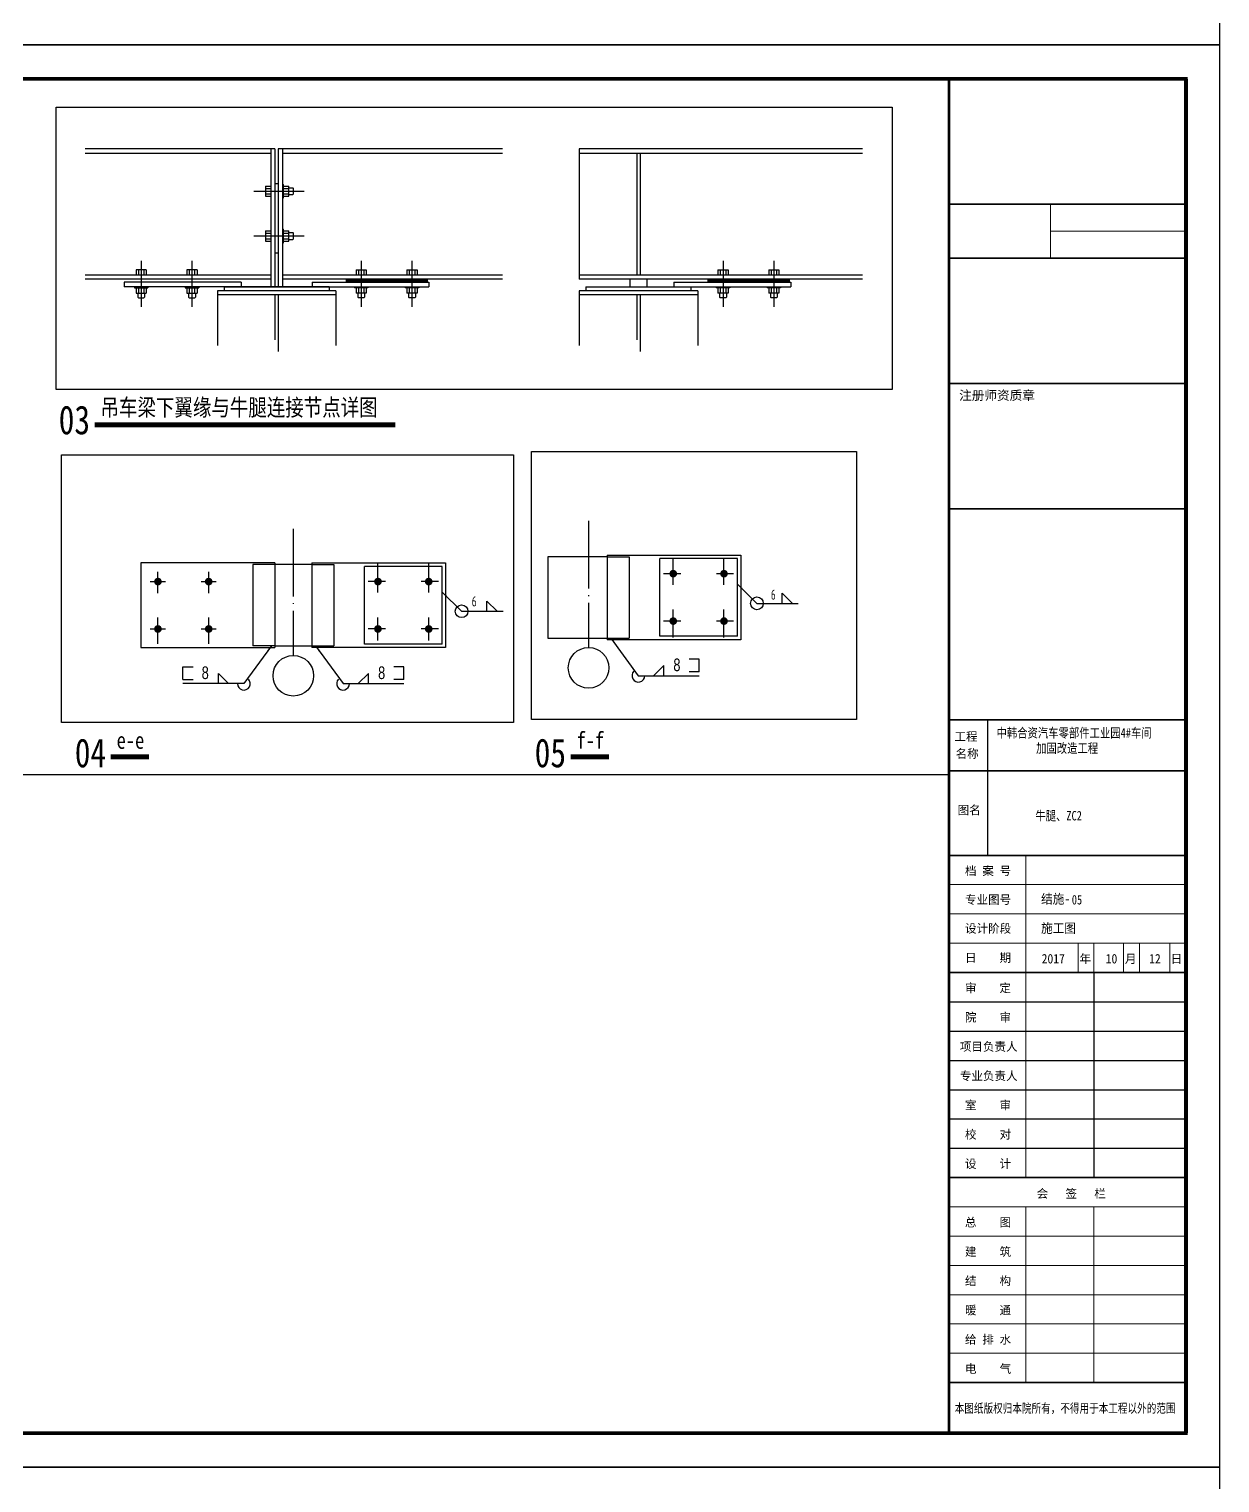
# Model space of a CAD drawing. Extents: x 10220221 to 10320221, y -710711 to -416711.
# Drawn here: x 10285044 to 10320221, y -627181 to -584241 of the extents above; entities that cross this region are included whole.
import ezdxf
from ezdxf.enums import TextEntityAlignment as Align
from ezdxf.lldxf.tags import DXFTag

# ---------------------------------------------------------------- set-up
doc = ezdxf.new("R2010")
doc.units = 0
doc.header["$LTSCALE"] = 1000
doc.header["$MEASUREMENT"] = 0
doc.linetypes.add('DOTE', pattern=[2.42, 2, -0.2, 0.02, -0.2])
doc.layers.get('0').update_dxf_attribs({"color": 2})
for name, color, linetype in [('DIM_SYMB', 3, 'Continuous'), ('PUB_DIM', 3, 'Continuous'), ('PUB_TEXT', 7, 'Continuous'), ('PUB_TITLE', 4, 'Continuous'), ('中文', 2, 'Continuous'), ('填充图案', 7, 'Continuous'), ('尺寸线及数字', 253, 'Continuous'), ('层10102', 7, 'Continuous'), ('板洞', 253, 'Continuous'), ('檩条', 7, 'Continuous'), ('焊缝标注', 253, 'Continuous'), ('轴线__点划线', 253, 'Continuous'), ('轴线__轴线号和轴圈', 3, 'Continuous'), ('附图框', 251, 'Continuous')]:
    doc.layers.add(name, color=color, linetype=linetype)
doc.layers.add('图签', color=130, linetype='Continuous', lineweight=20)
doc.styles.add('BIANHAO', font='SIMHEI.TTF', dxfattribs={"width": 0.8})
doc.styles.get("Standard").update_dxf_attribs({"font": 'sa-rs.shx', "width": 0.8, "bigfont": 'GBCBIG.shx'})
doc.styles.add('TSSD', font='tssdeng.shx', dxfattribs={"width": 0.7, "height": 300, "bigfont": 'tssdchn.shx'})
doc.styles.add('TUMING', font='SimSun.ttf', dxfattribs={"width": 0.8, "height": 500})
doc.styles.add('图签字', font='SimSun.ttf', dxfattribs={"height": 250})
tags = doc.linetypes.add('DASH', pattern=[0.35, 0.25, -0.1]).pattern_tags.tags
tags[6:7] = [DXFTag(74, 4), DXFTag(75, 0), DXFTag(340, '0'), DXFTag(46, 1.0), DXFTag(50, 0.0), DXFTag(44, 0.0), DXFTag(45, 0.0)]
tags[4:5] = [DXFTag(74, 4), DXFTag(75, 0), DXFTag(340, '0'), DXFTag(46, 1.0), DXFTag(50, 0.0), DXFTag(44, 0.0), DXFTag(45, 0.0)]

# ---------------------------------------------------------------- blocks, each defined once
blk = doc.blocks.new('$titleblk$00000195')
at = {"color": 4}
for p, q in [((-58.64, 210.65), (-58.64, 170.65)), ((-27.25, 136.05), (-27.25, 75.5)), ((-70, 127.4), (0, 127.4)), ((-70, 118.75), (0, 118.75)), ((-70, 110.1), (0, 110.1)), ((-70, 101.45), (0, 101.45)), ((-70, 92.8), (0, 92.8)), ((-70, 84.15), (0, 84.15))]:
    blk.add_line(p, q, dxfattribs=at)
at = {"color": 4, "const_width": 0.5}
blk.add_lwpolyline([(0, 310), (-70, 310)], dxfattribs=at)
at = {"layer": '图签', "color": 4}
for p, q in [((-40.03, 363), (-40.03, 347)), ((0, 355), (-40.03, 355)), ((-70, 162), (0, 162)), ((0, 153.35), (-70, 153.35)), ((-70, 144.7), (0, 144.7)), ((-52.32, 144.7), (-4.76, 144.7)), ((-47.32, 136.05), (-47.32, 144.7)), ((-31.92, 144.7), (-31.92, 136.05)), ((-27.25, 144.7), (-27.25, 136.05)), ((-18.46, 144.7), (-18.46, 136.05)), ((-13.8, 144.7), (-13.8, 136.05)), ((-4.76, 144.7), (-4.76, 136.05)), ((-4.76, 144.7), (-4.76, 136.05)), ((-47.32, 75.5), (-47.32, 136.05)), ((-4.76, 136.05), (-30.73, 136.05)), ((-27.25, 136.05), (-27.25, 75.5)), ((-70, 75.5), (0, 75.5)), ((-30.73, 75.5), (-52.32, 75.5)), ((-70, 66.85), (0, 66.85)), ((-47.32, 14.95), (-47.32, 66.85)), ((-47.32, 66.85), (-30.73, 66.85)), ((-27.25, 66.85), (-27.25, 14.95)), ((-27.25, 66.85), (-27.25, 14.95)), ((-70, 58.2), (0, 58.2)), ((-70, 49.55), (0, 49.55)), ((-70, 40.9), (0, 40.9)), ((-70, 32.25), (0, 32.25)), ((-70, 23.6), (0, 23.6)), ((-30.73, 14.95), (-47.32, 14.95))]:
    blk.add_line(p, q, dxfattribs=at)
at = {"layer": '图签'}
blk.add_line((-47.32, 136.05), (-47.32, 170.65), dxfattribs=at)
at = {"layer": '图签', "color": 4, "const_width": 0.8}
blk.add_lwpolyline([(-70, 400), (0, 400), (0, 0), (-70, 0), (-70, 400)], close=True, dxfattribs=at)
at = {"layer": '图签', "color": 4}
for points, const_width in [([(0, 0), (0, 400)], 1.2), ([(0, 363), (-70, 363)], 0.5), ([(0, 347), (-70, 347)], 0.5), ([(0, 273), (-70, 273)], 0.5), ([(0, 210.65), (-70, 210.65)], 0.5), ([(0, 195.65), (-70, 195.65)], 0.5), ([(0, 170.65), (-70, 170.65)], 0.5), ([(0, 136.05), (-70, 136.05)], 0.5), ([(-70, 75.5), (0, 75.5)], 0.5), ([(-70, 75.5), (0, 75.5)], 0.5), ([(-70, 14.95), (0, 14.95)], 0.5)]:
    blk.add_lwpolyline(points, dxfattribs=dict(at, const_width=const_width))
at = {"linetype": 'Continuous', "style": '图签字'}
for s, height, p in [('注册师资质章', 2.734, (-67.04, 305.16)), ('工程', 2.5, (-68.41, 204.48)), ('名称', 2.5, (-68.08, 199.42)), ('图名', 2.5, (-67.46, 182.77)), ('档 案 号', 2.5, (-65.31, 164.8)), ('专业图号', 2.5, (-65.31, 156.31)), ('设计阶段', 2.5, (-65.31, 147.8)), ('日    期', 2.5, (-65.31, 139.15)), ('年', 2.5, (-31.46, 138.84)), ('月', 2.5, (-18.05, 138.84)), ('日', 2.5, (-4.55, 138.84)), ('审    定', 2.5, (-65.31, 130.2)), ('院    审', 2.5, (-65.31, 121.55)), ('项目负责人', 2.5, (-66.82, 112.9)), ('专业负责人', 2.5, (-66.82, 104.25)), ('室    审', 2.5, (-65.31, 95.6)), ('校    对', 2.5, (-65.31, 86.95)), ('设    计', 2.5, (-65.31, 78.3)), ('会   签   栏', 2.5, (-44.14, 69.49)), ('总    图', 2.5, (-65.31, 61)), ('建    筑', 2.5, (-65.31, 52.35)), ('结    构', 2.5, (-65.31, 43.7)), ('暖    通', 2.5, (-65.31, 35.05)), ('给 排 水', 2.5, (-65.31, 26.4)), ('电    气', 2.5, (-65.29, 17.75))]:
    blk.add_text(s, height=height, dxfattribs=at).set_placement(p)
at = {"color": 1, "linetype": 'Continuous', "style": '图签字', "width": 0.75}
blk.add_text('本图纸版权归本院所有，不得用于本工程以外的范围', height=2.7, dxfattribs=at).set_placement((-68.33, 6.02))
at = {"layer": 'PUB_DIM', "color": 1, "linetype": 'ByBlock', "style": '图签字'}
for s, width, p in [('中韩合资汽车零部件工业园4#车间', 0.8, (-55.99, 205.44)), ('加固改造工程', 0.8, (-44.3, 200.92)), ('2017', 0.9, (-42.66, 138.73)), ('10', 0.9, (-23.74, 138.73)), ('12', 0.9, (-10.91, 138.73))]:
    blk.add_text(s, height=2.8, dxfattribs=dict(at, width=width)).set_placement(p)
at = {"layer": 'PUB_DIM', "linetype": 'ByBlock', "style": '图签字', "width": 0.9}
for s, p in [('结施-', (-42.83, 156.41)), ('施工图', (-42.83, 147.76))]:
    blk.add_text(s, height=2.8, dxfattribs=at).set_placement(p)
blk = doc.blocks.new('吊车梁下翼缘与牛腿连接节点详图')
at = {"layer": '中文'}
for p, q in [((-5869, 5820, 0), (-5869, 1748, 0)), ((-5529, 5820, 0), (-5529, 1748, 0)), ((-5749, 4801, 0), (-5649, 4801, 0)), ((-5529, 4770, 0), (-5499, 4770, 0)), ((-5499, 4370, 0), (-5499, 4770, 0)), ((-6370, 4570, 0), (-4888, 4570, 0)), ((-6029, 4720, 0), (-6029, 4420, 0)), ((-6029, 4720, 0), (-5869, 4720, 0)), ((-6029, 4650, 0), (-5869, 4650, 0)), ((-6029, 4490, 0), (-5869, 4490, 0)), ((-6029, 4420, 0), (-5869, 4420, 0)), ((-5529, 4370, 0), (-5499, 4370, 0)), ((-5499, 4720, 0), (-5339, 4720, 0)), ((-5499, 4650, 0), (-5339, 4650, 0)), ((-5499, 4490, 0), (-5339, 4490, 0)), ((-5499, 4420, 0), (-5339, 4420, 0)), ((-5339, 4420, 0), (-5339, 4720, 0)), ((-5339, 4670, 0), (-5219, 4670, 0)), ((-5339, 4470, 0), (-5219, 4470, 0)), ((-5199, 4650, 0), (-5219, 4670, 0)), ((-5219, 4470, 0), (-5199, 4490, 0)), ((-5199, 4490, 0), (-5199, 4650, 0)), ((-5529, 3447, 0), (-5499, 3447, 0)), ((-5499, 3047, 0), (-5499, 3447, 0)), ((-6370, 3247, 0), (-4888, 3247, 0)), ((-6029, 3397, 0), (-6029, 3097, 0)), ((-6029, 3397, 0), (-5869, 3397, 0)), ((-6029, 3328, 0), (-5869, 3328, 0)), ((-6029, 3167, 0), (-5869, 3167, 0)), ((-6029, 3097, 0), (-5869, 3097, 0)), ((-5529, 3047, 0), (-5499, 3047, 0)), ((-5499, 3397, 0), (-5339, 3397, 0)), ((-5499, 3328, 0), (-5339, 3328, 0)), ((-5499, 3167, 0), (-5339, 3167, 0)), ((-5499, 3097, 0), (-5339, 3097, 0)), ((-5339, 3097, 0), (-5339, 3397, 0)), ((-5339, 3347, 0), (-5219, 3347, 0)), ((-5339, 3147, 0), (-5219, 3147, 0)), ((-5219, 3147, 0), (-5199, 3167, 0)), ((-5199, 3167, 0), (-5199, 3328, 0)), ((-5749, 2747, 0), (-5649, 2747, 0)), ((-5869, 1968, 0), (-11351, 1968, 0)), ((971, 1968, 0), (-5529, 1968, 0)), ((-7449, 1628, 0), (-7449, 10, 0)), ((-3949, 1628, 0), (-7449, 1628, 0)), ((-3949, 1508, 0), (-7449, 1508, 0)), ((-3949, 1628, 0), (-3949, 10, 0))]:
    blk.add_line(p, q, dxfattribs=at)
at = {"layer": '尺寸线及数字'}
for p, q in [((-5749, 5820, 0), (-11351, 5820, 0)), ((-5869, 5680, 0), (-11351, 5680, 0)), ((-5869, 5820, 0), (-5869, 1748, 0)), ((-5749, 5820, 0), (-5749, 1748, 0)), ((971, 5820, 0), (-5649, 5820, 0)), ((-5649, 5820, 0), (-5649, 1748, 0)), ((-5529, 5820, 0), (-5529, 1748, 0)), ((971, 5680, 0), (-5529, 5680, 0)), ((11613, 5820, 0), (3241, 5820, 0)), ((3241, 5820, 0), (3241, 1968, 0)), ((11613, 5680, 0), (3241, 5680, 0)), ((4941, 5680, 0), (4941, 2088, 0)), ((5041, 5680, 0), (5041, 2088, 0)), ((-5749, 4801, 0), (-5649, 4801, 0)), ((-5529, 4770, 0), (-5499, 4770, 0)), ((-5499, 4370, 0), (-5499, 4770, 0)), ((-6370, 4570, 0), (-4888, 4570, 0)), ((-6029, 4720, 0), (-6029, 4420, 0)), ((-6029, 4720, 0), (-5869, 4720, 0)), ((-6029, 4650, 0), (-5869, 4650, 0)), ((-6029, 4490, 0), (-5869, 4490, 0)), ((-6029, 4420, 0), (-5869, 4420, 0)), ((-5529, 4370, 0), (-5499, 4370, 0)), ((-5499, 4720, 0), (-5339, 4720, 0)), ((-5499, 4650, 0), (-5339, 4650, 0)), ((-5499, 4490, 0), (-5339, 4490, 0)), ((-5499, 4420, 0), (-5339, 4420, 0)), ((-5339, 4420, 0), (-5339, 4720, 0)), ((-5339, 4670, 0), (-5219, 4670, 0)), ((-5339, 4470, 0), (-5219, 4470, 0)), ((-5199, 4650, 0), (-5219, 4670, 0)), ((-5219, 4470, 0), (-5199, 4490, 0)), ((-5199, 4490, 0), (-5199, 4650, 0)), ((-5529, 3447, 0), (-5499, 3447, 0)), ((-5499, 3047, 0), (-5499, 3447, 0)), ((-6370, 3247, 0), (-4888, 3247, 0)), ((-6029, 3397, 0), (-6029, 3097, 0)), ((-6029, 3397, 0), (-5869, 3397, 0)), ((-6029, 3328, 0), (-5869, 3328, 0)), ((-6029, 3167, 0), (-5869, 3167, 0)), ((-6029, 3097, 0), (-5869, 3097, 0)), ((-5529, 3047, 0), (-5499, 3047, 0)), ((-5499, 3397, 0), (-5339, 3397, 0)), ((-5499, 3328, 0), (-5339, 3328, 0)), ((-5499, 3167, 0), (-5339, 3167, 0)), ((-5499, 3097, 0), (-5339, 3097, 0)), ((-5339, 3097, 0), (-5339, 3397, 0)), ((-5339, 3347, 0), (-5219, 3347, 0)), ((-5339, 3147, 0), (-5219, 3147, 0)), ((-5199, 3328, 0), (-5219, 3347, 0)), ((-5219, 3147, 0), (-5199, 3167, 0)), ((-5199, 3167, 0), (-5199, 3328, 0)), ((-5749, 2747, 0), (-5649, 2747, 0)), ((-9549, 2248, 0), (-9849, 2248, 0)), ((-9849, 2248, 0), (-9849, 2088, 0)), ((-9549, 2248, 0), (-9849, 2248, 0)), ((-9849, 2248, 0), (-9849, 2088, 0)), ((-9779, 2248, 0), (-9779, 2088, 0)), ((-9779, 2248, 0), (-9779, 2088, 0)), ((-9699, 2515, 0), (-9699, 1152, 0)), ((-9699, 2515, 0), (-9699, 1152, 0)), ((-9619, 2248, 0), (-9619, 2088, 0)), ((-9619, 2248, 0), (-9619, 2088, 0)), ((-9549, 2248, 0), (-9549, 2088, 0)), ((-9549, 2248, 0), (-9549, 2088, 0)), ((-8349, 2248, 0), (-8349, 2088, 0)), ((-8049, 2248, 0), (-8349, 2248, 0)), ((-8349, 2248, 0), (-8349, 2088, 0)), ((-8049, 2248, 0), (-8349, 2248, 0)), ((-8279, 2248, 0), (-8279, 2088, 0)), ((-8279, 2248, 0), (-8279, 2088, 0)), ((-8199, 2515, 0), (-8199, 1152, 0)), ((-8199, 2515, 0), (-8199, 1152, 0)), ((-8119, 2248, 0), (-8119, 2088, 0)), ((-8119, 2248, 0), (-8119, 2088, 0)), ((-8049, 2248, 0), (-8049, 2088, 0)), ((-8049, 2248, 0), (-8049, 2088, 0)), ((-3349, 2248, 0), (-3349, 2088, 0)), ((-3349, 2248, 0), (-3049, 2248, 0)), ((-3279, 2248, 0), (-3279, 2088, 0)), ((-3199, 2515, 0), (-3199, 1968, 0)), ((-3119, 2248, 0), (-3119, 2088, 0)), ((-3049, 2248, 0), (-3049, 2088, 0)), ((-3049, 2248, 0), (-3049, 2088, 0)), ((-1849, 2248, 0), (-1849, 2088, 0)), ((-1849, 2248, 0), (-1549, 2248, 0)), ((-1849, 2248, 0), (-1849, 2088, 0)), ((-1849, 2248, 0), (-1549, 2248, 0)), ((-1779, 2248, 0), (-1779, 2088, 0)), ((-1779, 2248, 0), (-1779, 2088, 0)), ((-1699, 2515, 0), (-1699, 1968, 0)), ((-1619, 2248, 0), (-1619, 2088, 0)), ((-1619, 2248, 0), (-1619, 2088, 0)), ((-1549, 2248, 0), (-1549, 2088, 0)), ((-1549, 2248, 0), (-1549, 2088, 0)), ((7341, 2248, 0), (7341, 2088, 0)), ((7341, 2248, 0), (7641, 2248, 0)), ((7410, 2248, 0), (7410, 2088, 0)), ((7491, 2515, 0), (7491, 1152, 0)), ((7570, 2248, 0), (7570, 2088, 0)), ((7641, 2248, 0), (7641, 2088, 0)), ((8841, 2248, 0), (8841, 2088, 0)), ((8841, 2248, 0), (9141, 2248, 0)), ((8910, 2248, 0), (8910, 2088, 0)), ((8991, 2515, 0), (8991, 1152, 0)), ((9070, 2248, 0), (9070, 2088, 0)), ((9141, 2248, 0), (9141, 2088, 0)), ((-5869, 2088, 0), (-11351, 2088, 0)), ((-5869, 1968, 0), (-11351, 1968, 0)), ((-6749, 1888, 0), (-10199, 1888, 0)), ((-10199, 1888, 0), (-10199, 1748, 0)), ((-6749, 1888, 0), (-10199, 1888, 0)), ((-10199, 1888, 0), (-10199, 1748, 0)), ((-4149, 1748, 0), (-10199, 1748, 0)), ((-9899, 1748, 0), (-9899, 1718, 0)), ((-9899, 1748, 0), (-9899, 1718, 0)), ((-9899, 1718, 0), (-9499, 1718, 0)), ((-9899, 1718, 0), (-9499, 1718, 0)), ((-9849, 1718, 0), (-9849, 1558, 0)), ((-9849, 1718, 0), (-9849, 1558, 0)), ((-9779, 1718, 0), (-9779, 1558, 0)), ((-9779, 1718, 0), (-9779, 1558, 0)), ((-9619, 1718, 0), (-9619, 1558, 0)), ((-9619, 1718, 0), (-9619, 1558, 0)), ((-9549, 1718, 0), (-9549, 1558, 0)), ((-9549, 1718, 0), (-9549, 1558, 0)), ((-9499, 1748, 0), (-9499, 1718, 0)), ((-9499, 1748, 0), (-9499, 1718, 0)), ((-8399, 1748, 0), (-8399, 1718, 0)), ((-8399, 1748, 0), (-8399, 1718, 0)), ((-8399, 1718, 0), (-7999, 1718, 0)), ((-8399, 1718, 0), (-7999, 1718, 0)), ((-8349, 1718, 0), (-8349, 1558, 0)), ((-8349, 1718, 0), (-8349, 1558, 0)), ((-8279, 1718, 0), (-8279, 1558, 0)), ((-8279, 1718, 0), (-8279, 1558, 0)), ((-8119, 1718, 0), (-8119, 1558, 0)), ((-8119, 1718, 0), (-8119, 1558, 0)), ((-8049, 1718, 0), (-8049, 1558, 0)), ((-8049, 1718, 0), (-8049, 1558, 0)), ((-7999, 1748, 0), (-7999, 1718, 0)), ((-7999, 1748, 0), (-7999, 1718, 0)), ((-7249, 1748, 0), (-7249, 1628, 0)), ((-7249, 1748, 0), (-1199, 1748, 0)), ((-6749, 1888, 0), (-6749, 1748, 0)), ((-6749, 1888, 0), (-6749, 1748, 0)), ((971, 2088, 0), (-5529, 2088, 0)), ((971, 1968, 0), (-5529, 1968, 0)), ((-4649, 1888, 0), (-4649, 1748, 0)), ((-4649, 1888, 0), (-1199, 1888, 0)), ((-4149, 1748, 0), (-4149, 1628, 0)), ((-3648, 1968, 0), (-3648, 1888, 0)), ((-3399, 1748, 0), (-3399, 1718, 0)), ((-3000, 1718, 0), (-3399, 1718, 0)), ((-3349, 1718, 0), (-3349, 1558, 0)), ((-3279, 1718, 0), (-3279, 1558, 0)), ((-3199, 1888, 0), (-3199, 1152, 0)), ((-3119, 1718, 0), (-3119, 1558, 0)), ((-3049, 1718, 0), (-3049, 1558, 0)), ((-3000, 1748, 0), (-3000, 1718, 0)), ((-1899, 1748, 0), (-1899, 1718, 0)), ((-1899, 1748, 0), (-1899, 1718, 0)), ((-1500, 1718, 0), (-1899, 1718, 0)), ((-1500, 1718, 0), (-1899, 1718, 0)), ((-1849, 1718, 0), (-1849, 1558, 0)), ((-1849, 1718, 0), (-1849, 1558, 0)), ((-1779, 1718, 0), (-1779, 1558, 0)), ((-1779, 1718, 0), (-1779, 1558, 0)), ((-1699, 1888, 0), (-1699, 1152, 0)), ((-1619, 1718, 0), (-1619, 1558, 0)), ((-1619, 1718, 0), (-1619, 1558, 0)), ((-1549, 1718, 0), (-1549, 1558, 0)), ((-1549, 1718, 0), (-1549, 1558, 0)), ((-1500, 1748, 0), (-1500, 1718, 0)), ((-1500, 1748, 0), (-1500, 1718, 0)), ((-1249, 1968, 0), (-1249, 1888, 0)), ((-1199, 1888, 0), (-1199, 1748, 0)), ((-1199, 1888, 0), (-1199, 1748, 0)), ((11613, 2088, 0), (3241, 2088, 0)), ((11613, 1968, 0), (3241, 1968, 0)), ((3441, 1748, 0), (3441, 1628, 0)), ((3441, 1748, 0), (9491, 1748, 0)), ((4741, 1968, 0), (4741, 1748, 0)), ((5241, 1968, 0), (5241, 1748, 0)), ((6041, 1888, 0), (6041, 1748, 0)), ((6041, 1888, 0), (9491, 1888, 0)), ((6541, 1748, 0), (6541, 1628, 0)), ((7042, 1968, 0), (7042, 1888, 0)), ((7290, 1748, 0), (7290, 1718, 0)), ((7690, 1718, 0), (7290, 1718, 0)), ((7341, 1718, 0), (7341, 1558, 0)), ((7410, 1718, 0), (7410, 1558, 0)), ((7570, 1718, 0), (7570, 1558, 0)), ((7641, 1718, 0), (7641, 1558, 0)), ((7690, 1748, 0), (7690, 1718, 0)), ((8790, 1748, 0), (8790, 1718, 0)), ((9190, 1718, 0), (8790, 1718, 0)), ((8841, 1718, 0), (8841, 1558, 0)), ((8910, 1718, 0), (8910, 1558, 0)), ((9070, 1718, 0), (9070, 1558, 0)), ((9141, 1718, 0), (9141, 1558, 0)), ((9190, 1748, 0), (9190, 1718, 0)), ((9440, 1968, 0), (9440, 1888, 0)), ((9491, 1888, 0), (9491, 1748, 0)), ((-9849, 1558, 0), (-9549, 1558, 0)), ((-9849, 1558, 0), (-9549, 1558, 0)), ((-9799, 1558, 0), (-9799, 1438, 0)), ((-9799, 1558, 0), (-9799, 1438, 0)), ((-9799, 1438, 0), (-9779, 1418, 0)), ((-9799, 1438, 0), (-9779, 1418, 0)), ((-9779, 1418, 0), (-9619, 1418, 0)), ((-9779, 1418, 0), (-9619, 1418, 0)), ((-9619, 1418, 0), (-9599, 1438, 0)), ((-9619, 1418, 0), (-9599, 1438, 0)), ((-9599, 1558, 0), (-9599, 1438, 0)), ((-9599, 1558, 0), (-9599, 1438, 0)), ((-8349, 1558, 0), (-8049, 1558, 0)), ((-8349, 1558, 0), (-8049, 1558, 0)), ((-8299, 1558, 0), (-8299, 1438, 0)), ((-8299, 1558, 0), (-8299, 1438, 0)), ((-8299, 1438, 0), (-8279, 1418, 0)), ((-8299, 1438, 0), (-8279, 1418, 0)), ((-8279, 1418, 0), (-8119, 1418, 0)), ((-8279, 1418, 0), (-8119, 1418, 0)), ((-8119, 1418, 0), (-8099, 1438, 0)), ((-8119, 1418, 0), (-8099, 1438, 0)), ((-8099, 1558, 0), (-8099, 1438, 0)), ((-8099, 1558, 0), (-8099, 1438, 0)), ((-7449, 1628, 0), (-7449, 10, 0)), ((-3949, 1628, 0), (-7449, 1628, 0)), ((-3949, 1508, 0), (-7449, 1508, 0)), ((-3949, 1628, 0), (-3949, 10, 0)), ((-3049, 1558, 0), (-3349, 1558, 0)), ((-3300, 1558, 0), (-3300, 1438, 0)), ((-3279, 1418, 0), (-3300, 1438, 0)), ((-3119, 1418, 0), (-3279, 1418, 0)), ((-3099, 1438, 0), (-3119, 1418, 0)), ((-3099, 1558, 0), (-3099, 1438, 0)), ((-1549, 1558, 0), (-1849, 1558, 0)), ((-1549, 1558, 0), (-1849, 1558, 0)), ((-1800, 1558, 0), (-1800, 1438, 0)), ((-1800, 1558, 0), (-1800, 1438, 0)), ((-1779, 1418, 0), (-1800, 1438, 0)), ((-1779, 1418, 0), (-1800, 1438, 0)), ((-1619, 1418, 0), (-1779, 1418, 0)), ((-1619, 1418, 0), (-1779, 1418, 0)), ((-1599, 1438, 0), (-1619, 1418, 0)), ((-1599, 1438, 0), (-1619, 1418, 0)), ((-1599, 1558, 0), (-1599, 1438, 0)), ((-1599, 1558, 0), (-1599, 1438, 0)), ((3241, 1628, 0), (3241, 10, 0)), ((6741, 1628, 0), (3241, 1628, 0)), ((6741, 1508, 0), (3241, 1508, 0)), ((6741, 1628, 0), (6741, 10, 0)), ((7641, 1558, 0), (7341, 1558, 0)), ((7390, 1558, 0), (7390, 1438, 0)), ((7410, 1418, 0), (7390, 1438, 0)), ((7570, 1418, 0), (7410, 1418, 0)), ((7590, 1438, 0), (7570, 1418, 0)), ((7590, 1558, 0), (7590, 1438, 0)), ((9141, 1558, 0), (8841, 1558, 0)), ((8890, 1558, 0), (8890, 1438, 0)), ((8910, 1418, 0), (8890, 1438, 0)), ((9070, 1418, 0), (8910, 1418, 0)), ((9090, 1438, 0), (9070, 1418, 0)), ((9090, 1558, 0), (9090, 1438, 0))]:
    blk.add_line(p, q, dxfattribs=at)
at = {"layer": '层10102'}
for p, q in [((-3608, 1968, 0), (-3648, 1928, 0)), ((-3568, 1968, 0), (-3648, 1888, 0)), ((-3528, 1968, 0), (-3608, 1888, 0)), ((-3488, 1968, 0), (-3568, 1888, 0)), ((-3449, 1968, 0), (-3529, 1888, 0)), ((-3409, 1968, 0), (-3489, 1888, 0)), ((-3369, 1968, 0), (-3449, 1888, 0)), ((-3329, 1968, 0), (-3409, 1888, 0)), ((-3289, 1968, 0), (-3369, 1888, 0)), ((-3249, 1968, 0), (-3329, 1888, 0)), ((-3210, 1968, 0), (-3290, 1888, 0)), ((-3170, 1968, 0), (-3250, 1888, 0)), ((-3130, 1968, 0), (-3210, 1888, 0)), ((-3090, 1968, 0), (-3170, 1888, 0)), ((-3050, 1968, 0), (-3130, 1888, 0)), ((-3010, 1968, 0), (-3090, 1888, 0)), ((-2970, 1968, 0), (-3050, 1888, 0)), ((-2931, 1968, 0), (-3011, 1888, 0)), ((-2891, 1968, 0), (-2971, 1888, 0)), ((-2851, 1968, 0), (-2931, 1888, 0)), ((-2811, 1968, 0), (-2891, 1888, 0)), ((-2771, 1968, 0), (-2851, 1888, 0)), ((-2731, 1968, 0), (-2811, 1888, 0)), ((-2692, 1968, 0), (-2772, 1888, 0)), ((-2652, 1968, 0), (-2732, 1888, 0)), ((-2612, 1968, 0), (-2692, 1888, 0)), ((-2572, 1968, 0), (-2652, 1888, 0)), ((-2532, 1968, 0), (-2612, 1888, 0)), ((-2492, 1968, 0), (-2572, 1888, 0)), ((-2453, 1968, 0), (-2533, 1888, 0)), ((-2413, 1968, 0), (-2493, 1888, 0)), ((-2373, 1968, 0), (-2453, 1888, 0)), ((-2333, 1968, 0), (-2413, 1888, 0)), ((-2293, 1968, 0), (-2373, 1888, 0)), ((-2253, 1968, 0), (-2333, 1888, 0)), ((-2213, 1968, 0), (-2293, 1888, 0)), ((-2174, 1968, 0), (-2254, 1888, 0)), ((-2134, 1968, 0), (-2214, 1888, 0)), ((-2094, 1968, 0), (-2174, 1888, 0)), ((-2054, 1968, 0), (-2134, 1888, 0)), ((-2014, 1968, 0), (-2094, 1888, 0)), ((-1974, 1968, 0), (-2054, 1888, 0)), ((-1935, 1968, 0), (-2015, 1888, 0)), ((-1895, 1968, 0), (-1975, 1888, 0)), ((-1855, 1968, 0), (-1935, 1888, 0)), ((-1815, 1968, 0), (-1895, 1888, 0)), ((-1775, 1968, 0), (-1855, 1888, 0)), ((-1735, 1968, 0), (-1815, 1888, 0)), ((-1695, 1968, 0), (-1775, 1888, 0)), ((-1656, 1968, 0), (-1736, 1888, 0)), ((-1616, 1968, 0), (-1696, 1888, 0)), ((-1576, 1968, 0), (-1656, 1888, 0)), ((-1536, 1968, 0), (-1616, 1888, 0)), ((-1496, 1968, 0), (-1576, 1888, 0)), ((-1456, 1968, 0), (-1536, 1888, 0)), ((-1417, 1968, 0), (-1497, 1888, 0)), ((-1377, 1968, 0), (-1457, 1888, 0)), ((-1337, 1968, 0), (-1417, 1888, 0)), ((-1297, 1968, 0), (-1377, 1888, 0)), ((-1257, 1968, 0), (-1337, 1888, 0)), ((-1297, 1888, 0), (-1249, 1936, 0)), ((-1258, 1888, 0), (-1249, 1896, 0)), ((7082, 1968, 0), (7042, 1928, 0)), ((7121, 1968, 0), (7042, 1888, 0)), ((7161, 1968, 0), (7081, 1888, 0)), ((7201, 1968, 0), (7121, 1888, 0)), ((7241, 1968, 0), (7161, 1888, 0)), ((7281, 1968, 0), (7201, 1888, 0)), ((7321, 1968, 0), (7241, 1888, 0)), ((7361, 1968, 0), (7281, 1888, 0)), ((7400, 1968, 0), (7320, 1888, 0)), ((7440, 1968, 0), (7360, 1888, 0)), ((7480, 1968, 0), (7400, 1888, 0)), ((7520, 1968, 0), (7440, 1888, 0)), ((7560, 1968, 0), (7480, 1888, 0)), ((7600, 1968, 0), (7520, 1888, 0)), ((7639, 1968, 0), (7559, 1888, 0)), ((7679, 1968, 0), (7599, 1888, 0)), ((7719, 1968, 0), (7639, 1888, 0)), ((7759, 1968, 0), (7679, 1888, 0)), ((7799, 1968, 0), (7719, 1888, 0)), ((7839, 1968, 0), (7759, 1888, 0)), ((7879, 1968, 0), (7799, 1888, 0)), ((7918, 1968, 0), (7838, 1888, 0)), ((7958, 1968, 0), (7878, 1888, 0)), ((7998, 1968, 0), (7918, 1888, 0)), ((8038, 1968, 0), (7958, 1888, 0)), ((8078, 1968, 0), (7998, 1888, 0)), ((8118, 1968, 0), (8038, 1888, 0)), ((8157, 1968, 0), (8077, 1888, 0)), ((8197, 1968, 0), (8117, 1888, 0)), ((8237, 1968, 0), (8157, 1888, 0)), ((8277, 1968, 0), (8197, 1888, 0)), ((8317, 1968, 0), (8237, 1888, 0)), ((8357, 1968, 0), (8277, 1888, 0)), ((8397, 1968, 0), (8317, 1888, 0)), ((8436, 1968, 0), (8356, 1888, 0)), ((8476, 1968, 0), (8396, 1888, 0)), ((8516, 1968, 0), (8436, 1888, 0)), ((8556, 1968, 0), (8476, 1888, 0)), ((8596, 1968, 0), (8516, 1888, 0)), ((8636, 1968, 0), (8556, 1888, 0)), ((8675, 1968, 0), (8595, 1888, 0)), ((8715, 1968, 0), (8635, 1888, 0)), ((8755, 1968, 0), (8675, 1888, 0)), ((8795, 1968, 0), (8715, 1888, 0)), ((8835, 1968, 0), (8755, 1888, 0)), ((8875, 1968, 0), (8795, 1888, 0)), ((8914, 1968, 0), (8834, 1888, 0)), ((8954, 1968, 0), (8874, 1888, 0)), ((8994, 1968, 0), (8914, 1888, 0)), ((9034, 1968, 0), (8954, 1888, 0)), ((9074, 1968, 0), (8994, 1888, 0)), ((9114, 1968, 0), (9034, 1888, 0)), ((9154, 1968, 0), (9074, 1888, 0)), ((9193, 1968, 0), (9113, 1888, 0)), ((9233, 1968, 0), (9153, 1888, 0)), ((9273, 1968, 0), (9193, 1888, 0)), ((9313, 1968, 0), (9233, 1888, 0)), ((9353, 1968, 0), (9273, 1888, 0)), ((9393, 1968, 0), (9313, 1888, 0)), ((9432, 1968, 0), (9352, 1888, 0)), ((9392, 1888, 0), (9440, 1936, 0)), ((9432, 1888, 0), (9440, 1896, 0))]:
    blk.add_line(p, q, dxfattribs=at)
at = {"layer": '板洞', "color": 253, "linetype": 'DASH'}
for p, q in [((-5749, 1508, 0), (-5749, 182, 0)), ((-5649, 1508, 0), (-5649, -166, 0)), ((4941, 1508, 0), (4941, 182, 0)), ((5041, 1508, 0), (5041, -166, 0))]:
    blk.add_line(p, q, dxfattribs=at)
blk = doc.blocks.new('吊车梁e-e')
at = {"layer": '填充图案'}
blk.add_lwpolyline([(-4000, 1381, 1), (-4000, 1381, 1), (-4000, 1381, 1)], format="xyb", dxfattribs=at)
at = {"layer": '尺寸线及数字'}
for p, q in [((-4500, 3331), (-4500, 830)), ((-551, 3331), (-4500, 3331)), ((-551, 3331), (-551, 830)), ((550, 3281), (-551, 3281)), ((550, 3331), (4500, 3331)), ((550, 3331), (550, 830)), ((4500, 3331), (4500, 830)), ((-551, 881), (550, 881)), ((-4500, 830), (-551, 830)), ((4500, 830), (550, 830))]:
    blk.add_line(p, q, dxfattribs=at)
at = {"layer": '板洞', "color": 253}
for p, q in [((-4000, 2443), (-4000, 3064)), ((-2500, 2443), (-2500, 3064)), ((2500, 2455), (2500, 3303)), ((4000, 2455), (4000, 3303)), ((-4225, 2781), (-3775, 2781)), ((-2725, 2781), (-2275, 2781)), ((2725, 2781), (2208, 2781)), ((4284, 2781), (3775, 2781)), ((-4000, 943), (-4000, 1718)), ((-2500, 943), (-2500, 1718)), ((2500, 1043), (2500, 1718)), ((4000, 1043), (4000, 1718)), ((-4225, 1381), (-3775, 1381)), ((-2725, 1381), (-2275, 1381)), ((2725, 1381), (2208, 1381)), ((4284, 1381), (3775, 1381))]:
    blk.add_line(p, q, dxfattribs=at)
at = {"layer": '板洞', "color": 253, "linetype": 'DASH'}
for p, q in [((-1200, 3281), (-1200, 881)), ((-549, 3281), (-1200, 3281)), ((550, 3281), (1200, 3281)), ((1200, 3281), (1200, 881)), ((4400, 3231), (2100, 3231)), ((2100, 930), (2100, 3231)), ((4400, 930), (4400, 3231)), ((-549, 881), (-1200, 881)), ((550, 881), (1200, 881)), ((4400, 930), (2100, 930))]:
    blk.add_line(p, q, dxfattribs=at)
at = {"layer": '板洞', "const_width": 113}
for points in [[(-3943, 2781, 1), (-4056, 2781, 1), (-3943, 2781, 1)], [(-2443, 2781, 1), (-2556, 2781, 1), (-2443, 2781, 1)], [(2557, 2781, 1), (2444, 2781, 1), (2557, 2781, 1)], [(4057, 2781, 1), (3944, 2781, 1), (4057, 2781, 1)], [(-3943, 1381, 1), (-4056, 1381, 1), (-3943, 1381, 1)], [(-2443, 1381, 1), (-2556, 1381, 1), (-2443, 1381, 1)], [(2557, 1381, 1), (2444, 1381, 1), (2557, 1381, 1)], [(4057, 1381, 1), (3944, 1381, 1), (4057, 1381, 1)]]:
    blk.add_lwpolyline(points, format="xyb", dxfattribs=at)
at = {"layer": '檩条', "ltscale": 0.1}
blk.add_circle((4972, 1905, 0), 188, dxfattribs=at)
at = {"layer": '焊缝标注'}
for p, q in [((4400, 2473, 0), (4972, 1905, 0)), ((5721, 2205, 0), (6021, 1905, 0)), ((5721, 1905, 0), (5721, 2205, 0)), ((4972, 1905, 0), (6195, 1905, 0)), ((-648, 881), (-1462, -234)), ((656, 881), (1469, -234)), ((-3262, -115), (-3262, 260)), ((-3262, 260), (-2962, 260)), ((-1912, -234), (-2212, 66)), ((-2212, -234), (-2212, 66)), ((1919, -234), (2219, 66)), ((2219, -234), (2219, 66)), ((3269, 260), (2969, 260)), ((3269, -115), (3269, 260)), ((-3262, -115), (-2962, -115)), ((-1462, -234), (-3262, -234)), ((1469, -234), (3269, -234)), ((3269, -115), (2969, -115))]:
    blk.add_line(p, q, dxfattribs=at)
for centre, start, end in [((-1462, -234), 180, 44.8581), ((1469, -234), 135.1419, 0)]:
    blk.add_arc(centre, 188, start, end, dxfattribs=at)
for points in [[(4400, 2473, 0), (4543, 2359, 0), (4508, 2323, 0)], [(-648, 881), (-776, 751), (-737, 719)], [(656, 881), (783, 751), (744, 719)]]:
    blk.add_solid(points, dxfattribs=at)
at = {"layer": '轴线__点划线', "linetype": 'DOTE'}
blk.add_line((0, 4341), (0, 600), dxfattribs=at)
at = {"layer": '轴线__轴线号和轴圈'}
blk.add_circle((0, 0), 600, dxfattribs=at)
at = {"layer": '焊缝标注', "style": 'TSSD', "width": 0.7}
blk.add_text('6', height=300, dxfattribs=at).set_placement((5273, 2045, 0))
at = {"layer": '焊缝标注', "width": 0.840015}
for p, p2 in [((-2707, -99), (-2497, -99)), ((2504, -99), (2714, -99))]:
    blk.add_text('8', height=375, dxfattribs=at).set_placement(p, p2, align=Align.FIT)
blk = doc.blocks.new('吊车梁f-f')
at = {"layer": '尺寸线及数字'}
for p, q in [((-1819, 3515), (-3570, 3515)), ((-3570, 3515), (-3570, 1115)), ((-1819, 3565), (2131, 3565)), ((-1819, 3565), (-1819, 1065)), ((2131, 3565), (2131, 1065)), ((-3570, 1115), (-1819, 1115)), ((2131, 1065), (-1819, 1065))]:
    blk.add_line(p, q, dxfattribs=at)
at = {"layer": '板洞', "color": 253, "linetype": 'DASH'}
for p, q in [((-1819, 3515), (-1169, 3515)), ((-1169, 3515), (-1169, 1115)), ((2031, 3465), (-269, 3465)), ((-269, 1165), (-269, 3465)), ((2031, 1165), (2031, 3465)), ((-1819, 1115), (-1169, 1115)), ((2031, 1165), (-269, 1165))]:
    blk.add_line(p, q, dxfattribs=at)
at = {"layer": '板洞', "color": 253}
for p, q in [((131, 2690), (131, 3487)), ((1631, 2690), (1631, 3487)), ((356, 3015), (-161, 3015)), ((1915, 3015), (1406, 3015)), ((131, 1128), (131, 1953)), ((1631, 1128), (1631, 1953)), ((356, 1615), (-161, 1615)), ((1915, 1615), (1406, 1615))]:
    blk.add_line(p, q, dxfattribs=at)
at = {"layer": '板洞', "const_width": 113}
for points in [[(187, 3015, 1), (75, 3015, 1), (187, 3015, 1)], [(1687, 3015, 1), (1575, 3015, 1), (1687, 3015, 1)], [(187, 1615, 1), (75, 1615, 1), (187, 1615, 1)], [(1687, 1615, 1), (1575, 1615, 1), (1687, 1615, 1)]]:
    blk.add_lwpolyline(points, format="xyb", dxfattribs=at)
at = {"layer": '檩条', "ltscale": 0.1}
blk.add_circle((2602, 2139, 0), 188, dxfattribs=at)
at = {"layer": '焊缝标注'}
for p, q in [((2031, 2707, 0), (2602, 2139, 0)), ((3351, 2439, 0), (3651, 2139, 0)), ((3351, 2139, 0), (3351, 2439, 0)), ((2602, 2139, 0), (3825, 2139, 0)), ((-1714, 1115), (-900, 0)), ((900, 495), (600, 495)), ((900, 120), (900, 495)), ((-900, 0), (900, 0)), ((-450, 0), (-150, 300)), ((-150, 0), (-150, 300)), ((900, 120), (600, 120))]:
    blk.add_line(p, q, dxfattribs=at)
blk.add_arc((-900, 0), 188, 135.1419, 0, dxfattribs=at)
for points in [[(2031, 2707, 0), (2174, 2594, 0), (2139, 2557, 0)], [(-1714, 1115), (-1586, 985), (-1625, 953)]]:
    blk.add_solid(points, dxfattribs=at)
at = {"layer": '轴线__点划线', "linetype": 'DOTE'}
blk.add_line((-2369, 4576), (-2369, 834), dxfattribs=at)
at = {"layer": '轴线__轴线号和轴圈'}
blk.add_circle((-2369, 234), 600, dxfattribs=at)
at = {"layer": '焊缝标注', "style": 'TSSD', "width": 0.7}
blk.add_text('6', height=300, dxfattribs=at).set_placement((3016, 2246, 0))
at = {"layer": '焊缝标注', "width": 0.840015}
blk.add_text('8', height=375, dxfattribs=at).set_placement((135, 135), (345, 135), align=Align.FIT)

msp = doc.modelspace()

# ---------------------------------------------------------------- linework, layer by layer
at = {"layer": 'DIM_SYMB', "color": 3, "const_width": 143, "elevation": 0}
msp.add_lwpolyline([(10286978, -595930), (10295868, -595930)], dxfattribs=at)
at = {"layer": 'DIM_SYMB', "color": 3, "const_width": 143}
for points in [[(10287454, -605735), (10288591, -605735)], [(10301039, -605735), (10302176, -605735)]]:
    msp.add_lwpolyline(points, dxfattribs=at)
at = {"layer": 'PUB_TITLE'}
for points in [[(10220221, -584711), (10320221, -584711), (10320221, -542711), (10220221, -542711)], [(10220221, -626711), (10320221, -626711), (10320221, -584711), (10220221, -584711)], [(10220221, -668711), (10320221, -668711), (10320221, -626711), (10220221, -626711)]]:
    msp.add_lwpolyline(points, close=True, dxfattribs=at)
at = {"layer": 'PUB_TITLE', "const_width": 100}
msp.add_lwpolyline([(10222721, -625711), (10319221, -625711), (10319221, -585711), (10222721, -585711)], close=True, dxfattribs=at)
at = {"layer": '附图框'}
msp.add_line((10222721, -606257), (10312221, -606257), dxfattribs=at)
at = {"layer": '附图框', "elevation": 0}
msp.add_lwpolyline([(10285846, -586552), (10310543, -586552), (10310543, -594889), (10285846, -594889)], close=True, dxfattribs=at)
at = {"layer": '附图框'}
for points in [[(10285998, -596812), (10299356, -596812), (10299356, -604723), (10285998, -604723)], [(10299881, -596722), (10309482, -596722), (10309482, -604634), (10299881, -604634)]]:
    msp.add_lwpolyline(points, close=True, dxfattribs=at)

# ---------------------------------------------------------------- block references
at = {"xscale": 0.999899750025, "yscale": 0.999899750025, "zscale": 0.999899750025}
for name, p in [('吊车梁e-e', (10292850, -603340)), ('吊车梁f-f', (10303941, -603341))]:
    msp.add_blockref(name, p, dxfattribs=at)
at = {"layer": 'PUB_TITLE', "color": 1, "xscale": 100, "yscale": 100, "zscale": 100}
msp.add_blockref('$titleblk$00000195', (10319221, -625711), dxfattribs=at)
at = {"layer": '附图框', "xscale": 0.999899750025, "yscale": 0.999899750025, "zscale": 0.999899750025}
msp.add_blockref('吊车梁下翼缘与牛腿连接节点详图', (10298054, -593599, 0), dxfattribs=at)

# ---------------------------------------------------------------- texts
at = {"layer": 'DIM_SYMB', "color": 7, "style": 'TUMING', "width": 0.8}
for s, p in [('吊车梁下翼缘与牛腿连接节点详图', (10287155, -595665, 0)), ('f-f', (10301215, -605499)), ('e-e', (10287630, -605499))]:
    msp.add_text(s, height=500.2, dxfattribs=at).set_placement(p)
at = {"layer": 'PUB_DIM', "color": 1, "linetype": 'ByBlock', "style": '图签字', "width": 0.8}
for s, p in [('牛腿、ZC2', (10314769, -607614)), ('05', (10315846, -610096))]:
    msp.add_text(s, height=280, dxfattribs=at).set_placement(p)
at = {"layer": 'PUB_TEXT', "style": 'BIANHAO', "width": 0.8}
for s, p in [('03', (10285920, -596209, 0)), ('04', (10286395, -606043)), ('05', (10299980, -606043))]:
    msp.add_text(s, height=849.9, dxfattribs=at).set_placement(p)

doc.saveas('drawing.dxf')
